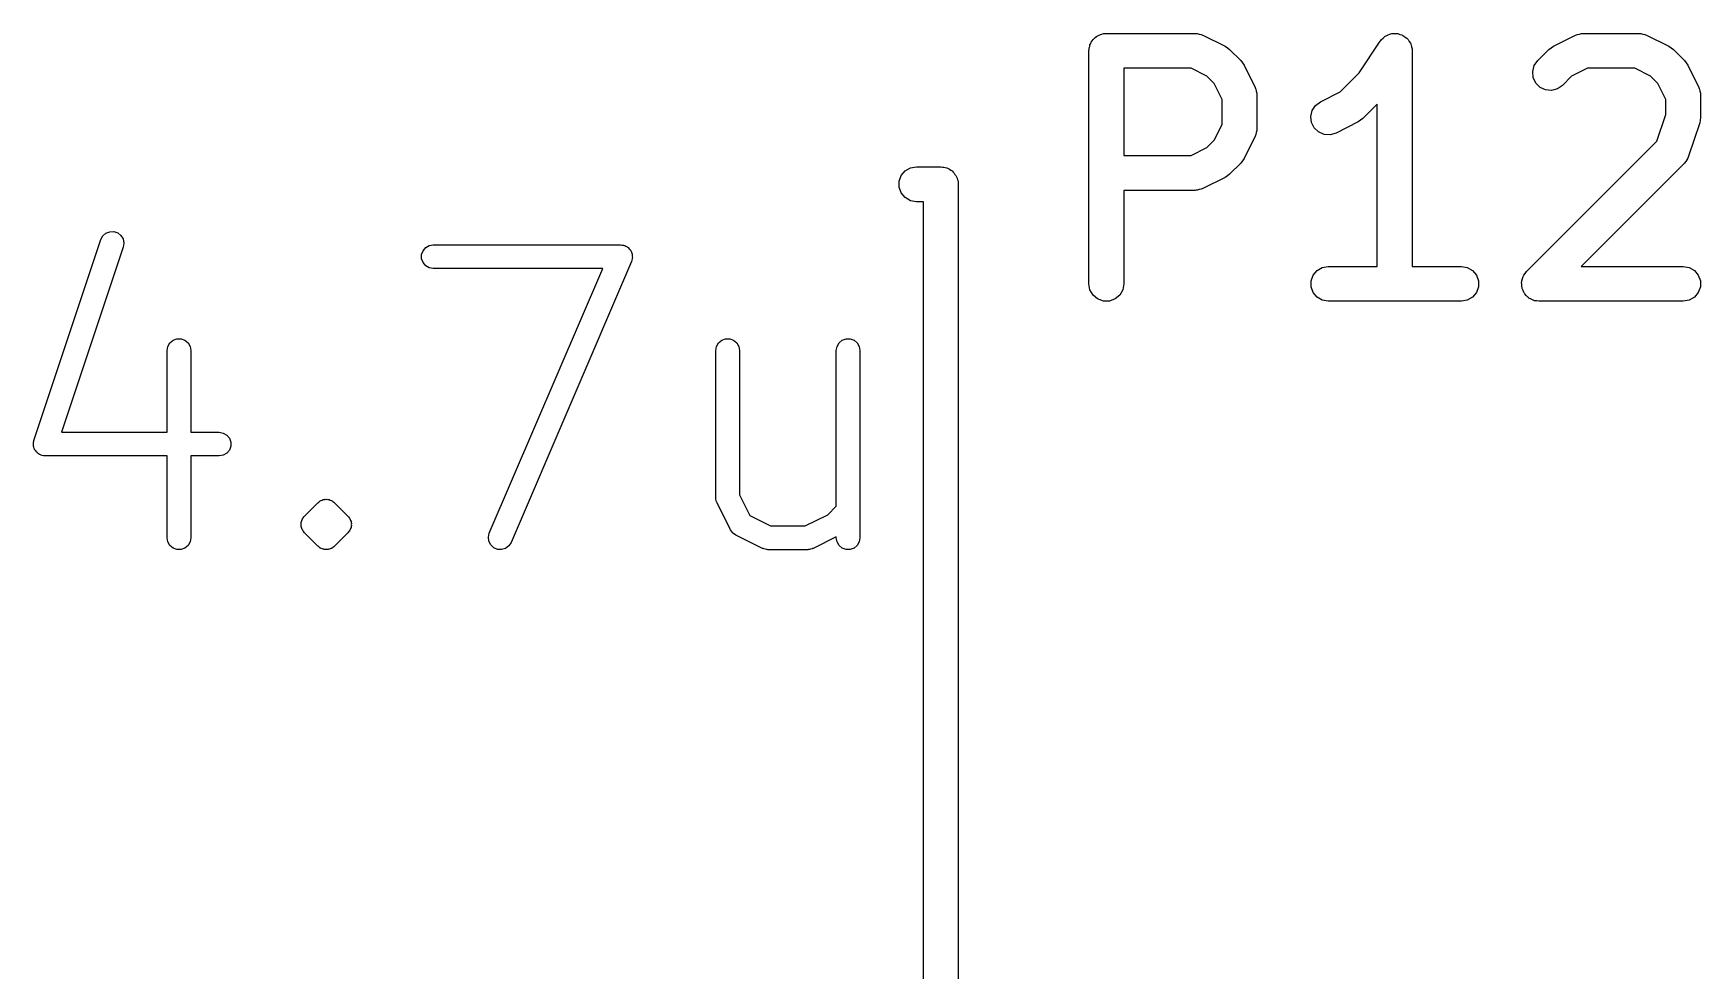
# Model space of a CAD drawing. Extents: x -2.2 to 75.9, y -81.1 to 9.2.
# Drawn here: x 66.18 to 73.34, y -40.3 to -36.28 of the extents above; entities that cross this region are included whole.
import ezdxf

# ---------------------------------------------------------------- set-up
doc = ezdxf.new("R2010")
doc.units = 0
doc.header["$MEASUREMENT"] = 0
doc.layers.add('BLACK', color=7, linetype='CONTINUOUS')

msp = doc.modelspace()

# ---------------------------------------------------------------- linework, layer by layer
at = {"layer": 'Black'}
for p, q in [((70.7432, -36.2916), (70.7482, -36.2874)), ((70.7482, -36.2874), (70.7544, -36.2852)), ((70.7544, -36.2852), (70.7601, -36.2819)), ((70.7601, -36.2819), (70.7665, -36.2808)), ((70.7665, -36.2808), (70.7727, -36.2785)), ((70.7727, -36.2785), (70.7793, -36.2785)), ((70.7793, -36.2785), (70.7857, -36.2774)), ((70.7857, -36.2774), (71.1667, -36.2774)), ((71.1667, -36.2774), (71.1709, -36.2781)), ((71.1709, -36.2781), (71.1752, -36.2779)), ((71.1752, -36.2779), (71.1837, -36.2804)), ((71.1837, -36.2804), (71.1923, -36.2819)), ((71.1923, -36.2819), (71.1961, -36.2841)), ((71.1961, -36.2841), (71.2002, -36.2853)), ((71.2002, -36.2853), (71.2954, -36.3329)), ((71.9794, -36.2919), (71.9831, -36.2901)), ((71.9831, -36.2901), (71.9863, -36.2874)), ((71.9863, -36.2874), (71.9947, -36.2844)), ((71.9947, -36.2844), (72.0027, -36.2804)), ((72.0027, -36.2804), (72.0069, -36.2799)), ((72.0069, -36.2799), (72.0108, -36.2785)), ((72.0108, -36.2785), (72.0197, -36.2785)), ((72.0197, -36.2785), (72.0286, -36.2775)), ((72.0286, -36.2775), (72.0327, -36.2785)), ((72.0327, -36.2785), (72.0368, -36.2785)), ((72.0368, -36.2785), (72.0452, -36.2816)), ((72.0452, -36.2816), (72.0539, -36.2837)), ((72.0539, -36.2837), (72.0574, -36.286)), ((72.0574, -36.286), (72.0613, -36.2874)), ((72.0613, -36.2874), (72.0682, -36.2932)), ((72.7046, -36.3329), (72.7998, -36.2853)), ((72.7998, -36.2853), (72.8039, -36.2841)), ((72.8039, -36.2841), (72.8077, -36.2819)), ((72.8077, -36.2819), (72.8163, -36.2804)), ((72.8163, -36.2804), (72.8248, -36.2779)), ((72.8248, -36.2779), (72.8291, -36.2781)), ((72.8291, -36.2781), (72.8333, -36.2774)), ((72.8333, -36.2774), (73.0714, -36.2774)), ((73.0714, -36.2774), (73.0757, -36.2781)), ((73.0757, -36.2781), (73.08, -36.2779)), ((73.08, -36.2779), (73.0884, -36.2804)), ((73.0884, -36.2804), (73.0971, -36.2819)), ((73.0971, -36.2819), (73.1008, -36.2841)), ((73.1008, -36.2841), (73.105, -36.2853)), ((73.105, -36.2853), (73.2002, -36.3329)), ((70.7107, -36.3524), (70.7119, -36.3459)), ((70.7107, -37.3524), (70.7107, -36.3524)), ((70.7119, -36.3394), (70.7141, -36.3332)), ((70.7119, -36.3459), (70.7119, -36.3394)), ((70.7141, -36.3332), (70.7152, -36.3267)), ((70.7152, -36.3267), (70.7185, -36.321)), ((70.7185, -36.321), (70.7208, -36.3149)), ((70.7208, -36.3149), (70.725, -36.3099)), ((70.725, -36.3099), (70.7283, -36.3042)), ((70.7283, -36.3042), (70.7333, -36.3)), ((70.7333, -36.3), (70.7375, -36.2949)), ((70.7375, -36.2949), (70.7432, -36.2916)), ((71.2954, -36.3329), (71.3051, -36.3401)), ((71.3051, -36.3401), (71.3149, -36.347)), ((71.3149, -36.347), (71.3626, -36.3946)), ((71.8703, -36.4475), (71.9614, -36.3108)), ((71.9614, -36.3108), (71.9643, -36.3078)), ((71.9643, -36.3078), (71.9664, -36.3042)), ((71.9664, -36.3042), (71.9732, -36.2984)), ((71.9732, -36.2984), (71.9794, -36.2919)), ((72.0682, -36.2932), (72.0756, -36.2981)), ((72.0756, -36.2981), (72.0781, -36.3015)), ((72.0781, -36.3015), (72.0813, -36.3042)), ((72.0813, -36.3042), (72.0857, -36.3119)), ((72.0857, -36.3119), (72.091, -36.3191)), ((72.091, -36.3191), (72.0922, -36.3231)), ((72.0922, -36.3231), (72.0943, -36.3267)), ((72.0943, -36.3267), (72.0958, -36.3355)), ((72.0958, -36.3355), (72.0984, -36.3441)), ((72.0984, -36.3441), (72.0981, -36.3483)), ((72.0981, -36.3483), (72.0988, -36.3524)), ((72.0988, -36.3524), (72.0988, -37.2774)), ((72.6374, -36.3946), (72.6851, -36.347)), ((72.6851, -36.347), (72.6949, -36.3401)), ((72.6949, -36.3401), (72.7046, -36.3329)), ((73.2002, -36.3329), (73.2099, -36.3401)), ((73.2099, -36.3401), (73.2197, -36.347)), ((73.2197, -36.347), (73.2673, -36.3946)), ((70.8607, -36.4274), (70.8607, -36.8012)), ((71.149, -36.4274), (70.8607, -36.4274)), ((71.2175, -36.4616), (71.149, -36.4274)), ((71.3626, -36.3946), (71.3694, -36.4044)), ((71.3694, -36.4044), (71.3766, -36.4141)), ((71.3766, -36.4141), (71.4242, -36.5093)), ((72.6158, -36.4411), (72.6225, -36.4159)), ((72.6225, -36.4159), (72.6374, -36.3946)), ((72.851, -36.4274), (72.7825, -36.4616)), ((73.0537, -36.4274), (72.851, -36.4274)), ((73.1222, -36.4616), (73.0537, -36.4274)), ((73.2673, -36.3946), (73.2742, -36.4044)), ((73.2742, -36.4044), (73.2814, -36.4141)), ((73.2814, -36.4141), (73.329, -36.5093)), ((71.2479, -36.492), (71.2175, -36.4616)), ((71.2821, -36.5606), (71.2479, -36.492)), ((71.7889, -36.5288), (71.8703, -36.4475)), ((72.618, -36.467), (72.6158, -36.4411)), ((72.629, -36.4906), (72.618, -36.467)), ((72.6475, -36.5091), (72.629, -36.4906)), ((72.7435, -36.5007), (72.7222, -36.5156)), ((72.7825, -36.4616), (72.7435, -36.5007)), ((73.1526, -36.492), (73.1222, -36.4616)), ((73.1869, -36.5606), (73.1526, -36.492)), ((71.2821, -36.668), (71.2821, -36.5606)), ((71.4242, -36.5093), (71.4255, -36.5135)), ((71.4255, -36.5135), (71.4276, -36.5172)), ((71.4276, -36.5172), (71.4291, -36.5259)), ((71.4291, -36.5259), (71.4317, -36.5343)), ((71.4317, -36.5343), (71.4314, -36.5386)), ((71.4314, -36.5386), (71.4321, -36.5429)), ((71.4321, -36.5429), (71.4321, -36.6857)), ((71.6836, -36.5865), (71.7046, -36.571)), ((71.7046, -36.571), (71.7889, -36.5288)), ((72.6711, -36.5201), (72.6475, -36.5091)), ((72.697, -36.5223), (72.6711, -36.5201)), ((72.7222, -36.5156), (72.697, -36.5223)), ((73.1869, -36.6259), (73.1869, -36.5606)), ((73.329, -36.5093), (73.3302, -36.5135)), ((73.3302, -36.5135), (73.3324, -36.5172)), ((73.3324, -36.5172), (73.3339, -36.5259)), ((73.3339, -36.5259), (73.3364, -36.5343)), ((73.3364, -36.5343), (73.3362, -36.5386)), ((73.3362, -36.5386), (73.3369, -36.5429)), ((73.3369, -36.5429), (73.3369, -36.6381)), ((71.6632, -36.6336), (71.6693, -36.6083)), ((71.6662, -36.6595), (71.6632, -36.6336)), ((71.6693, -36.6083), (71.6836, -36.5865)), ((71.8864, -36.6435), (71.8765, -36.6504)), ((71.9488, -36.5811), (71.8864, -36.6435)), ((71.9488, -37.2774), (71.9488, -36.5811)), ((73.1487, -36.7404), (73.1869, -36.6259)), ((73.3369, -36.6381), (73.3348, -36.6499)), ((71.2479, -36.7365), (71.2821, -36.668)), ((71.4242, -36.7193), (71.3766, -36.8145)), ((71.4255, -36.7151), (71.4242, -36.7193)), ((71.4276, -36.7114), (71.4255, -36.7151)), ((71.4291, -36.7027), (71.4276, -36.7114)), ((71.4317, -36.6943), (71.4291, -36.7027)), ((71.4321, -36.6857), (71.4314, -36.69)), ((71.4314, -36.69), (71.4317, -36.6943)), ((71.6779, -36.6828), (71.6662, -36.6595)), ((71.6968, -36.7007), (71.6779, -36.6828)), ((71.7207, -36.711), (71.6968, -36.7007)), ((71.7467, -36.7126), (71.7207, -36.711)), ((71.7716, -36.7052), (71.7467, -36.7126)), ((71.8669, -36.6576), (71.7716, -36.7052)), ((71.8765, -36.6504), (71.8669, -36.6576)), ((73.3331, -36.6618), (73.2854, -36.8047)), ((73.3348, -36.6499), (73.3331, -36.6618)), ((71.149, -36.8012), (71.2175, -36.7669)), ((71.2175, -36.7669), (71.2479, -36.7365)), ((72.5898, -37.2993), (73.1487, -36.7404)), ((69.9218, -36.8675), (69.9443, -36.8545)), ((69.9443, -36.8545), (69.97, -36.85)), ((69.97, -36.85), (70.075, -36.85)), ((70.075, -36.85), (70.0815, -36.8511)), ((70.0815, -36.8511), (70.088, -36.8511)), ((70.088, -36.8511), (70.0942, -36.8534)), ((70.0942, -36.8534), (70.1007, -36.8545)), ((70.1007, -36.8545), (70.1063, -36.8578)), ((70.1063, -36.8578), (70.1125, -36.86)), ((70.1125, -36.86), (70.1175, -36.8643)), ((70.8607, -36.8012), (71.149, -36.8012)), ((71.3626, -36.834), (71.3149, -36.8816)), ((71.3694, -36.8242), (71.3626, -36.834)), ((71.3766, -36.8145), (71.3694, -36.8242)), ((73.2673, -36.834), (72.8239, -37.2774)), ((73.2698, -36.8304), (73.2673, -36.834)), ((73.273, -36.8276), (73.2698, -36.8304)), ((73.2772, -36.8199), (73.273, -36.8276)), ((73.2823, -36.8126), (73.2772, -36.8199)), ((73.2834, -36.8085), (73.2823, -36.8126)), ((73.2854, -36.8047), (73.2834, -36.8085)), ((69.8961, -36.912), (69.905, -36.8875)), ((69.8961, -36.938), (69.8961, -36.912)), ((69.905, -36.8875), (69.9218, -36.8675)), ((70.1175, -36.8643), (70.1232, -36.8675)), ((70.1232, -36.8675), (70.1274, -36.8726)), ((70.1274, -36.8726), (70.1325, -36.8768)), ((70.1325, -36.8768), (70.1357, -36.8825)), ((70.1357, -36.8825), (70.14, -36.8875)), ((70.14, -36.8875), (70.1422, -36.8937)), ((70.1422, -36.8937), (70.1455, -36.8993)), ((70.1455, -36.8993), (70.1466, -36.9058)), ((70.1466, -36.9058), (70.1489, -36.912)), ((70.1489, -36.912), (70.1489, -36.9185)), ((70.1489, -36.9185), (70.15, -36.925)), ((70.15, -36.925), (70.15, -41.075)), ((71.2954, -36.8957), (71.2002, -36.9433)), ((71.3051, -36.8885), (71.2954, -36.8957)), ((71.3149, -36.8816), (71.3051, -36.8885)), ((69.905, -36.9625), (69.8961, -36.938)), ((69.9218, -36.9825), (69.905, -36.9625)), ((69.9443, -36.9955), (69.9218, -36.9825)), ((69.97, -37), (69.9443, -36.9955)), ((70, -37), (69.97, -37)), ((70, -41), (70, -37)), ((71.1667, -36.9512), (70.8607, -36.9512)), ((70.8607, -36.9512), (70.8607, -37.3524)), ((71.1709, -36.9504), (71.1667, -36.9512)), ((71.1752, -36.9507), (71.1709, -36.9504)), ((71.1837, -36.9482), (71.1752, -36.9507)), ((71.1923, -36.9467), (71.1837, -36.9482)), ((71.1961, -36.9445), (71.1923, -36.9467)), ((71.2002, -36.9433), (71.1961, -36.9445)), ((66.4689, -37.1625), (66.4773, -37.147)), ((66.4773, -37.147), (66.4905, -37.1353)), ((66.4905, -37.1353), (66.5069, -37.1288)), ((66.5069, -37.1288), (66.5245, -37.1283)), ((66.5245, -37.1283), (66.5413, -37.1339)), ((66.5413, -37.1339), (66.5551, -37.1449)), ((66.5551, -37.1449), (66.5643, -37.1599)), ((66.1816, -38.0243), (66.4689, -37.1625)), ((66.5653, -37.1947), (66.3003, -37.9896)), ((66.5643, -37.1599), (66.5679, -37.1772)), ((66.5679, -37.1772), (66.5653, -37.1947)), ((67.8459, -37.2272), (67.8519, -37.2106)), ((67.8519, -37.2106), (67.8633, -37.1971)), ((67.8633, -37.1971), (67.8786, -37.1883)), ((67.8786, -37.1883), (67.8959, -37.1852)), ((67.8959, -37.1852), (68.7003, -37.1852)), ((68.7003, -37.1852), (68.706, -37.1863)), ((68.706, -37.1863), (68.7119, -37.1866)), ((68.7119, -37.1866), (68.7146, -37.1878)), ((68.7146, -37.1878), (68.7176, -37.1883)), ((68.7176, -37.1883), (68.7227, -37.1912)), ((68.7227, -37.1912), (68.7281, -37.1935)), ((68.7281, -37.1935), (68.7303, -37.1956)), ((68.7303, -37.1956), (68.7329, -37.1971)), ((68.7329, -37.1971), (68.7367, -37.2016)), ((68.7367, -37.2016), (68.7409, -37.2056)), ((68.7409, -37.2056), (68.7423, -37.2083)), ((68.7423, -37.2083), (68.7443, -37.2106)), ((68.7443, -37.2106), (68.7463, -37.2161)), ((68.7463, -37.2161), (68.7489, -37.2214)), ((67.8459, -37.2449), (67.8459, -37.2272)), ((67.8519, -37.2614), (67.8459, -37.2449)), ((67.8633, -37.275), (67.8519, -37.2614)), ((67.8786, -37.2838), (67.8633, -37.275)), ((67.8959, -37.2868), (67.8786, -37.2838)), ((68.6232, -37.2868), (67.8959, -37.2868)), ((68.1365, -38.4225), (68.6232, -37.2868)), ((68.747, -37.2561), (68.2299, -38.4626)), ((68.7483, -37.2504), (68.747, -37.2561)), ((68.7503, -37.2449), (68.7483, -37.2504)), ((68.7489, -37.2214), (68.7493, -37.2244)), ((68.7493, -37.2244), (68.7503, -37.2272)), ((68.7503, -37.2272), (68.7503, -37.2331)), ((68.7503, -37.2331), (68.751, -37.2389)), ((68.751, -37.2389), (68.7503, -37.2418)), ((68.7503, -37.2418), (68.7503, -37.2449)), ((71.6899, -37.2949), (71.7124, -37.2819)), ((71.7124, -37.2819), (71.7381, -37.2774)), ((71.7381, -37.2774), (71.9488, -37.2774)), ((72.0988, -37.2774), (72.3095, -37.2774)), ((72.3095, -37.2774), (72.3352, -37.2819)), ((72.3352, -37.2819), (72.3577, -37.2949)), ((72.8239, -37.2774), (73.2619, -37.2774)), ((73.2619, -37.2774), (73.2876, -37.2819)), ((73.2876, -37.2819), (73.3101, -37.2949)), ((70.7152, -37.378), (70.7107, -37.3524)), ((70.8607, -37.3524), (70.8562, -37.378)), ((71.6642, -37.3394), (71.6731, -37.3149)), ((71.6642, -37.3654), (71.6642, -37.3394)), ((71.6731, -37.3149), (71.6899, -37.2949)), ((72.3577, -37.2949), (72.3745, -37.3149)), ((72.3745, -37.3149), (72.3834, -37.3394)), ((72.3834, -37.3394), (72.3834, -37.3654)), ((72.5681, -37.3458), (72.569, -37.3427)), ((72.569, -37.3556), (72.5681, -37.3458)), ((72.569, -37.3394), (72.5724, -37.3301)), ((72.569, -37.3427), (72.569, -37.3394)), ((72.569, -37.3654), (72.569, -37.3556)), ((72.5724, -37.3301), (72.5749, -37.3207)), ((72.5749, -37.3207), (72.5768, -37.318)), ((72.5768, -37.318), (72.5779, -37.3149)), ((72.5779, -37.3149), (72.5842, -37.3074)), ((72.5842, -37.3074), (72.5898, -37.2993)), ((73.3101, -37.2949), (73.3269, -37.3149)), ((73.3269, -37.3149), (73.3358, -37.3394)), ((73.3358, -37.3394), (73.3358, -37.3654)), ((70.7283, -37.4006), (70.7152, -37.378)), ((70.7482, -37.4173), (70.7283, -37.4006)), ((70.7727, -37.4262), (70.7482, -37.4173)), ((70.7987, -37.4262), (70.7727, -37.4262)), ((70.8232, -37.4173), (70.7987, -37.4262)), ((70.8432, -37.4006), (70.8232, -37.4173)), ((70.8562, -37.378), (70.8432, -37.4006)), ((71.6731, -37.3899), (71.6642, -37.3654)), ((71.6899, -37.4098), (71.6731, -37.3899)), ((71.7124, -37.4229), (71.6899, -37.4098)), ((71.7381, -37.4274), (71.7124, -37.4229)), ((72.3095, -37.4274), (71.7381, -37.4274)), ((72.3352, -37.4229), (72.3095, -37.4274)), ((72.3577, -37.4098), (72.3352, -37.4229)), ((72.3745, -37.3899), (72.3577, -37.4098)), ((72.3834, -37.3654), (72.3745, -37.3899)), ((72.5701, -37.3685), (72.569, -37.3654)), ((72.5704, -37.3718), (72.5701, -37.3685)), ((72.5746, -37.3807), (72.5704, -37.3718)), ((72.5779, -37.3899), (72.5746, -37.3807)), ((72.58, -37.3924), (72.5779, -37.3899)), ((72.5814, -37.3954), (72.58, -37.3924)), ((72.5884, -37.4023), (72.5814, -37.3954)), ((72.5946, -37.4098), (72.5884, -37.4023)), ((72.5975, -37.4115), (72.5946, -37.4098)), ((72.5998, -37.4138), (72.5975, -37.4115)), ((72.6087, -37.418), (72.5998, -37.4138)), ((72.6172, -37.4229), (72.6087, -37.418)), ((72.6205, -37.4234), (72.6172, -37.4229)), ((72.6234, -37.4248), (72.6205, -37.4234)), ((72.6332, -37.4257), (72.6234, -37.4248)), ((72.6429, -37.4274), (72.6332, -37.4257)), ((73.2619, -37.4274), (72.6429, -37.4274)), ((73.2876, -37.4229), (73.2619, -37.4274)), ((73.3101, -37.4098), (73.2876, -37.4229)), ((73.3269, -37.3899), (73.3101, -37.4098)), ((73.3358, -37.3654), (73.3269, -37.3899)), ((66.7535, -37.6382), (66.7566, -37.6208)), ((66.7535, -37.9896), (66.7535, -37.6382)), ((66.7566, -37.6208), (66.7654, -37.6056)), ((66.7654, -37.6056), (66.7789, -37.5942)), ((66.7789, -37.5942), (66.7955, -37.5882)), ((66.7955, -37.5882), (66.8132, -37.5882)), ((66.8132, -37.5882), (66.8297, -37.5942)), ((66.8297, -37.5942), (66.8432, -37.6056)), ((66.8432, -37.6056), (66.8521, -37.6208)), ((66.8521, -37.6208), (66.8551, -37.6382)), ((66.8551, -37.6382), (66.8551, -37.9896)), ((69.1091, -37.6382), (69.1121, -37.6208)), ((69.1091, -38.2702), (69.1091, -37.6382)), ((69.1121, -37.6208), (69.121, -37.6056)), ((69.121, -37.6056), (69.1345, -37.5942)), ((69.1345, -37.5942), (69.1511, -37.5882)), ((69.1511, -37.5882), (69.1687, -37.5882)), ((69.1687, -37.5882), (69.1853, -37.5942)), ((69.1853, -37.5942), (69.1988, -37.6056)), ((69.1988, -37.6056), (69.2076, -37.6208)), ((69.2076, -37.6208), (69.2107, -37.6382)), ((69.2107, -37.6382), (69.2107, -38.2582)), ((69.6262, -37.6382), (69.6292, -37.6208)), ((69.6262, -38.3066), (69.6262, -37.6382)), ((69.6292, -37.6208), (69.638, -37.6056)), ((69.638, -37.6056), (69.6516, -37.5942)), ((69.6516, -37.5942), (69.6681, -37.5882)), ((69.6681, -37.5882), (69.6858, -37.5882)), ((69.6858, -37.5882), (69.7024, -37.5942)), ((69.7024, -37.5942), (69.7159, -37.6056)), ((69.7159, -37.6056), (69.7247, -37.6208)), ((69.7247, -37.6208), (69.7278, -37.6382)), ((69.7278, -37.6382), (69.7278, -38.4425)), ((66.3003, -37.9896), (66.7535, -37.9896)), ((66.8551, -37.9896), (66.9767, -37.9896)), ((66.9767, -37.9896), (66.9941, -37.9926)), ((66.9941, -37.9926), (67.0093, -38.0015)), ((67.0093, -38.0015), (67.0207, -38.015)), ((66.179, -38.0418), (66.1798, -38.0367)), ((66.1798, -38.0454), (66.179, -38.0418)), ((66.1798, -38.0316), (66.1811, -38.028)), ((66.1798, -38.0367), (66.1798, -38.0316)), ((66.1798, -38.0492), (66.1798, -38.0454)), ((66.1815, -38.054), (66.1798, -38.0492)), ((66.1811, -38.028), (66.1816, -38.0243)), ((66.1826, -38.0591), (66.1815, -38.054)), ((66.1845, -38.0623), (66.1826, -38.0591)), ((66.1858, -38.0658), (66.1845, -38.0623)), ((66.1891, -38.0697), (66.1858, -38.0658)), ((66.1918, -38.0741), (66.1891, -38.0697)), ((66.1947, -38.0764), (66.1918, -38.0741)), ((66.1972, -38.0793), (66.1947, -38.0764)), ((66.2016, -38.0819), (66.1972, -38.0793)), ((67.0093, -38.0793), (66.9941, -38.0881)), ((67.0207, -38.0658), (67.0093, -38.0793)), ((67.0207, -38.015), (67.0267, -38.0316)), ((67.0267, -38.0492), (67.0207, -38.0658)), ((67.0267, -38.0316), (67.0267, -38.0492)), ((66.2056, -38.0851), (66.2016, -38.0819)), ((66.2092, -38.0862), (66.2056, -38.0851)), ((66.2124, -38.0881), (66.2092, -38.0862)), ((66.2175, -38.089), (66.2124, -38.0881)), ((66.2224, -38.0906), (66.2175, -38.089)), ((66.2261, -38.0905), (66.2224, -38.0906)), ((66.2298, -38.0912), (66.2261, -38.0905)), ((66.7535, -38.0912), (66.2298, -38.0912)), ((66.7535, -38.4425), (66.7535, -38.0912)), ((66.9767, -38.0912), (66.8551, -38.0912)), ((66.8551, -38.0912), (66.8551, -38.4425)), ((66.9941, -38.0881), (66.9767, -38.0912)), ((67.3429, -38.3492), (67.4004, -38.2917)), ((67.4004, -38.2917), (67.404, -38.2892)), ((67.404, -38.2892), (67.4072, -38.286)), ((67.4072, -38.286), (67.4092, -38.2851)), ((67.4092, -38.2851), (67.4109, -38.2836)), ((67.4109, -38.2836), (67.413, -38.2829)), ((67.413, -38.2829), (67.4148, -38.2816)), ((67.4148, -38.2816), (67.4191, -38.2805)), ((67.4191, -38.2805), (67.4232, -38.2786)), ((67.4232, -38.2786), (67.4254, -38.2784)), ((67.4254, -38.2784), (67.4275, -38.2776)), ((67.4275, -38.2776), (67.4297, -38.2776)), ((67.4297, -38.2776), (67.4319, -38.277)), ((67.4319, -38.277), (67.4363, -38.2774)), ((67.4363, -38.2774), (67.4407, -38.277)), ((67.4407, -38.277), (67.4429, -38.2776)), ((67.4429, -38.2776), (67.4451, -38.2776)), ((67.4451, -38.2776), (67.4472, -38.2784)), ((67.4472, -38.2784), (67.4495, -38.2786)), ((67.4495, -38.2786), (67.4535, -38.2805)), ((67.4535, -38.2805), (67.4578, -38.2816)), ((67.4578, -38.2816), (67.4596, -38.2829)), ((67.4596, -38.2829), (67.4617, -38.2836)), ((67.4617, -38.2836), (67.4634, -38.2851)), ((67.4634, -38.2851), (67.4654, -38.286)), ((67.4654, -38.286), (67.4686, -38.2892)), ((67.4686, -38.2892), (67.4722, -38.2917)), ((67.4722, -38.2917), (67.5297, -38.3492)), ((69.1096, -38.2731), (69.1091, -38.2702)), ((69.1094, -38.276), (69.1096, -38.2731)), ((69.1111, -38.2817), (69.1094, -38.276)), ((69.1121, -38.2876), (69.1111, -38.2817)), ((69.1136, -38.2901), (69.1121, -38.2876)), ((69.1144, -38.2929), (69.1136, -38.2901)), ((69.1719, -38.4078), (69.1144, -38.2929)), ((69.2107, -38.2582), (69.2552, -38.3472)), ((67.3317, -38.3679), (67.3328, -38.3636)), ((67.3328, -38.3636), (67.3354, -38.36)), ((67.3354, -38.36), (67.3372, -38.356)), ((67.3372, -38.356), (67.3404, -38.3528)), ((67.3404, -38.3528), (67.3429, -38.3492)), ((67.5297, -38.3492), (67.5322, -38.3528)), ((67.5322, -38.3528), (67.5354, -38.356)), ((67.5354, -38.356), (67.5373, -38.36)), ((67.5373, -38.36), (67.5398, -38.3636)), ((67.5398, -38.3636), (67.541, -38.3679)), ((69.2552, -38.3472), (69.3442, -38.3917)), ((69.4926, -38.3917), (69.5894, -38.3433)), ((69.5894, -38.3433), (69.6262, -38.3066)), ((67.3283, -38.3807), (67.3294, -38.3764)), ((67.3286, -38.3851), (67.3283, -38.3807)), ((67.3283, -38.3895), (67.3286, -38.3851)), ((67.3294, -38.3938), (67.3283, -38.3895)), ((67.3294, -38.3764), (67.3298, -38.3719)), ((67.3298, -38.3982), (67.3294, -38.3938)), ((67.3298, -38.3719), (67.3317, -38.3679)), ((67.3317, -38.4023), (67.3298, -38.3982)), ((67.3328, -38.4066), (67.3317, -38.4023)), ((67.3354, -38.4102), (67.3328, -38.4066)), ((67.3372, -38.4142), (67.3354, -38.4102)), ((67.3404, -38.4174), (67.3372, -38.4142)), ((67.3429, -38.421), (67.3404, -38.4174)), ((67.4004, -38.4785), (67.3429, -38.421)), ((67.5297, -38.421), (67.4722, -38.4785)), ((67.5322, -38.4174), (67.5297, -38.421)), ((67.5354, -38.4142), (67.5322, -38.4174)), ((67.5373, -38.4102), (67.5354, -38.4142)), ((67.5398, -38.4066), (67.5373, -38.4102)), ((67.541, -38.4023), (67.5398, -38.4066)), ((67.541, -38.3679), (67.5428, -38.3719)), ((67.5428, -38.3982), (67.541, -38.4023)), ((67.5428, -38.3719), (67.5432, -38.3764)), ((67.5432, -38.3938), (67.5428, -38.3982)), ((67.5432, -38.3764), (67.5444, -38.3807)), ((67.5444, -38.3895), (67.5432, -38.3938)), ((67.5444, -38.3807), (67.544, -38.3851)), ((67.544, -38.3851), (67.5444, -38.3895)), ((68.1325, -38.4397), (68.1365, -38.4225)), ((69.1763, -38.4138), (69.1719, -38.4078)), ((69.1804, -38.42), (69.1763, -38.4138)), ((69.1816, -38.4209), (69.1804, -38.42)), ((69.1824, -38.422), (69.1816, -38.4209)), ((69.1886, -38.4261), (69.1824, -38.422)), ((69.1946, -38.4305), (69.1886, -38.4261)), ((69.3095, -38.488), (69.1946, -38.4305)), ((69.3442, -38.3917), (69.4926, -38.3917)), ((66.7566, -38.4599), (66.7535, -38.4425)), ((66.7654, -38.4752), (66.7566, -38.4599)), ((66.7789, -38.4865), (66.7654, -38.4752)), ((66.7955, -38.4926), (66.7789, -38.4865)), ((66.8132, -38.4926), (66.7955, -38.4926)), ((66.8297, -38.4865), (66.8132, -38.4926)), ((66.8432, -38.4752), (66.8297, -38.4865)), ((66.8521, -38.4599), (66.8432, -38.4752)), ((66.8551, -38.4425), (66.8521, -38.4599)), ((67.404, -38.481), (67.4004, -38.4785)), ((67.4072, -38.4842), (67.404, -38.481)), ((67.4092, -38.4851), (67.4072, -38.4842)), ((67.4109, -38.4865), (67.4092, -38.4851)), ((67.413, -38.4873), (67.4109, -38.4865)), ((67.4148, -38.4886), (67.413, -38.4873)), ((67.4191, -38.4897), (67.4148, -38.4886)), ((67.4232, -38.4916), (67.4191, -38.4897)), ((67.4254, -38.4918), (67.4232, -38.4916)), ((67.4275, -38.4926), (67.4254, -38.4918)), ((67.4297, -38.4926), (67.4275, -38.4926)), ((67.4319, -38.4932), (67.4297, -38.4926)), ((67.4363, -38.4928), (67.4319, -38.4932)), ((67.4407, -38.4932), (67.4363, -38.4928)), ((67.4429, -38.4926), (67.4407, -38.4932)), ((67.4451, -38.4926), (67.4429, -38.4926)), ((67.4472, -38.4918), (67.4451, -38.4926)), ((67.4495, -38.4916), (67.4472, -38.4918)), ((67.4535, -38.4897), (67.4495, -38.4916)), ((67.4578, -38.4886), (67.4535, -38.4897)), ((67.4596, -38.4873), (67.4578, -38.4886)), ((67.4617, -38.4865), (67.4596, -38.4873)), ((67.4634, -38.4851), (67.4617, -38.4865)), ((67.4654, -38.4842), (67.4634, -38.4851)), ((67.4686, -38.481), (67.4654, -38.4842)), ((67.4722, -38.4785), (67.4686, -38.481)), ((68.1346, -38.4572), (68.1325, -38.4397)), ((68.1425, -38.473), (68.1346, -38.4572)), ((68.1554, -38.4851), (68.1425, -38.473)), ((68.1716, -38.492), (68.1554, -38.4851)), ((68.1892, -38.493), (68.1716, -38.492)), ((68.2061, -38.4879), (68.1892, -38.493)), ((68.2202, -38.4773), (68.2061, -38.4879)), ((68.2299, -38.4626), (68.2202, -38.4773)), ((69.3123, -38.4888), (69.3095, -38.488)), ((69.3149, -38.4903), (69.3123, -38.4888)), ((69.3207, -38.4913), (69.3149, -38.4903)), ((69.3264, -38.493), (69.3207, -38.4913)), ((69.3294, -38.4928), (69.3264, -38.493)), ((69.3322, -38.4933), (69.3294, -38.4928)), ((69.5046, -38.4933), (69.3322, -38.4933)), ((69.5075, -38.4928), (69.5046, -38.4933)), ((69.5104, -38.493), (69.5075, -38.4928)), ((69.5161, -38.4913), (69.5104, -38.493)), ((69.522, -38.4903), (69.5161, -38.4913)), ((69.5245, -38.4888), (69.522, -38.4903)), ((69.5273, -38.488), (69.5245, -38.4888)), ((69.6262, -38.4386), (69.5273, -38.488)), ((69.6262, -38.4425), (69.6262, -38.4386)), ((69.6292, -38.4599), (69.6262, -38.4425)), ((69.638, -38.4752), (69.6292, -38.4599)), ((69.6516, -38.4865), (69.638, -38.4752)), ((69.6681, -38.4926), (69.6516, -38.4865)), ((69.6858, -38.4926), (69.6681, -38.4926)), ((69.7024, -38.4865), (69.6858, -38.4926)), ((69.7159, -38.4752), (69.7024, -38.4865)), ((69.7247, -38.4599), (69.7159, -38.4752)), ((69.7278, -38.4425), (69.7247, -38.4599))]:
    msp.add_line(p, q, dxfattribs=at)

doc.saveas('drawing.dxf')
